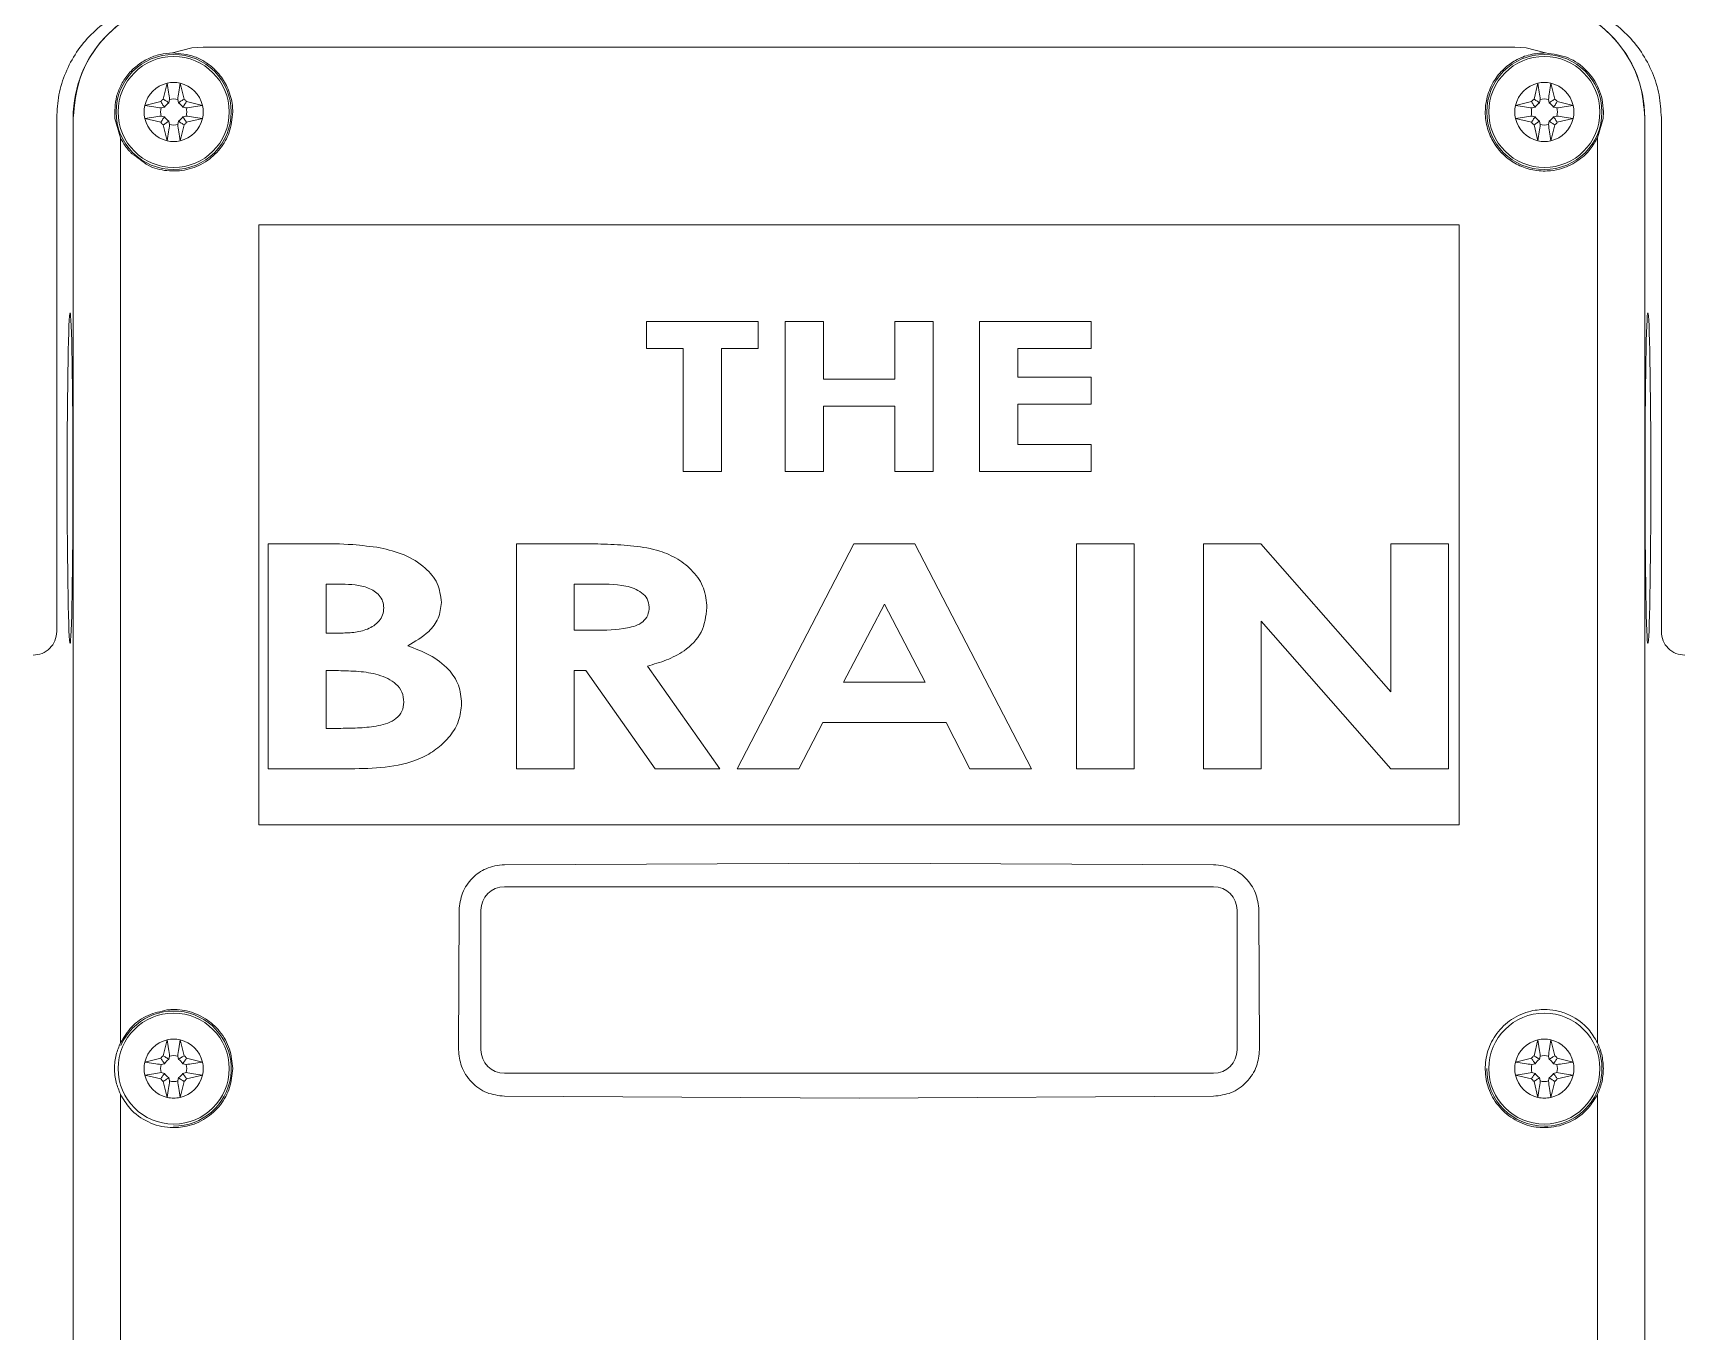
# Model space of a CAD drawing. Extents: x -6836 to 13740, y -142 to 3166.
# Drawn here: x 1492.72 to 1498.09, y 2919.19 to 2923.42 of the extents above; entities that cross this region are included whole.
import ezdxf

# ---------------------------------------------------------------- set-up
doc = ezdxf.new("R2010")
doc.units = 0
doc.header["$LTSCALE"] = 18
doc.header["$MEASUREMENT"] = 0
doc.layers.add('P-EQMT-N', color=3, linetype='Continuous')

# ---------------------------------------------------------------- blocks, each defined once
blk = doc.blocks.new('A$C472C50F8')
at = {"linetype": 'Continuous', "lineweight": 0}
for p, q in [((32.1726, 19.3503), (32.236, 19.367)), ((32.236, 19.367), (32.2725, 19.3695)), ((36.5697, 19.367), (36.5333, 19.3695)), ((36.6331, 19.3503), (36.5697, 19.367)), ((32.1429, 19.2003), (32.1554, 19.252)), ((32.1976, 19.252), (32.2101, 19.2003)), ((36.5957, 19.2003), (36.6081, 19.252)), ((36.6504, 19.252), (36.6628, 19.2003)), ((32.0829, 19.1795), (32.1345, 19.192)), ((32.147, 19.1741), (32.1363, 19.1715)), ((32.1634, 19.1985), (32.1608, 19.1879)), ((32.1922, 19.1879), (32.1896, 19.1985)), ((32.2167, 19.1715), (32.206, 19.1741)), ((32.2184, 19.192), (32.2701, 19.1795)), ((36.5356, 19.1795), (36.5873, 19.192)), ((36.5997, 19.1741), (36.5891, 19.1715)), ((36.6161, 19.1985), (36.6136, 19.1879)), ((36.645, 19.1879), (36.6424, 19.1985)), ((36.6694, 19.1715), (36.6588, 19.1741)), ((36.6712, 19.192), (36.7229, 19.1795)), ((31.7965, 19.1392), (31.7965, 17.4694)), ((31.8501, 12.8055), (31.8501, 19.1392)), ((31.8502, 19.1392), (31.8502, 14.149)), ((32.0038, 19.0746), (31.9857, 19.1375)), ((32.1345, 19.1248), (32.0829, 19.1373)), ((32.1363, 19.1452), (32.147, 19.1427)), ((32.1554, 19.0648), (32.1429, 19.1164)), ((32.1608, 19.1288), (32.1634, 19.1182)), ((32.1896, 19.1182), (32.1922, 19.1288)), ((32.2101, 19.1164), (32.1976, 19.0648)), ((32.206, 19.1427), (32.2167, 19.1452)), ((32.2701, 19.1373), (32.2184, 19.1248)), ((36.5873, 19.1248), (36.5356, 19.1373)), ((36.5891, 19.1452), (36.5997, 19.1427)), ((36.6081, 19.0648), (36.5957, 19.1164)), ((36.6136, 19.1288), (36.6161, 19.1182)), ((36.6424, 19.1182), (36.645, 19.1288)), ((36.6628, 19.1164), (36.6504, 19.0648)), ((36.6588, 19.1427), (36.6694, 19.1452)), ((36.7229, 19.1373), (36.6712, 19.1248)), ((36.82, 19.1375), (36.8019, 19.0746)), ((36.9555, 14.149), (36.9555, 19.1392)), ((36.9557, 19.1392), (36.9557, 12.8055)), ((37.0093, 17.4694), (37.0093, 19.1392)), ((32.0038, 16.1328), (32.0038, 19.0746)), ((36.802, 16.1328), (36.8019, 19.0746)), ((32.4529, 18.7918), (32.4529, 16.8418)), ((36.3529, 18.7918), (32.4529, 18.7918)), ((36.3529, 16.8418), (36.3529, 18.7918)), ((33.713, 18.4772), (34.0755, 18.4772)), ((33.713, 18.3897), (33.713, 18.4772)), ((34.0755, 18.4772), (34.0755, 18.3897)), ((34.163, 17.9897), (34.163, 18.4772)), ((34.163, 18.4772), (34.288, 18.4772)), ((34.288, 18.4772), (34.288, 18.2897)), ((34.5192, 18.2897), (34.5192, 18.4772)), ((34.5192, 18.4772), (34.6442, 18.4772)), ((34.6442, 18.4772), (34.6442, 17.9897)), ((34.7942, 18.4772), (35.1567, 18.4772)), ((34.7942, 17.9897), (34.7942, 18.4772)), ((35.1567, 18.4772), (35.1567, 18.3897)), ((33.8317, 18.3897), (33.713, 18.3897)), ((33.8317, 17.9897), (33.8317, 18.3897)), ((34.0755, 18.3897), (33.9567, 18.3897)), ((33.9567, 18.3897), (33.9567, 17.9897)), ((35.1567, 18.3897), (34.9192, 18.3897)), ((34.9192, 18.3897), (34.9192, 18.296)), ((34.288, 18.2897), (34.5192, 18.2897)), ((34.9192, 18.296), (35.1567, 18.296)), ((35.1567, 18.296), (35.1567, 18.2085)), ((34.5192, 18.2022), (34.288, 18.2022)), ((34.288, 18.2022), (34.288, 17.9897)), ((34.5192, 17.9897), (34.5192, 18.2022)), ((35.1567, 18.2085), (34.9192, 18.2085)), ((34.9192, 18.2085), (34.9192, 18.0772)), ((34.9192, 18.0772), (35.1567, 18.0772)), ((35.1567, 18.0772), (35.1567, 17.9897)), ((33.9567, 17.9897), (33.8317, 17.9897)), ((34.288, 17.9897), (34.163, 17.9897)), ((34.6442, 17.9897), (34.5192, 17.9897)), ((35.1567, 17.9897), (34.7942, 17.9897)), ((32.484, 17.0237), (32.484, 17.755)), ((32.484, 17.755), (32.6438, 17.755)), ((33.2902, 17.755), (33.5004, 17.755)), ((33.2902, 17.0237), (33.2902, 17.755)), ((34.0074, 17.0237), (34.3866, 17.755)), ((34.3866, 17.755), (34.5847, 17.755)), ((34.5847, 17.755), (34.9636, 17.0237)), ((35.109, 17.0237), (35.109, 17.755)), ((35.109, 17.755), (35.2965, 17.755)), ((35.2965, 17.755), (35.2965, 17.0237)), ((35.5215, 17.755), (35.7081, 17.755)), ((35.5215, 17.0237), (35.5215, 17.755)), ((35.7081, 17.755), (36.1308, 17.2738)), ((36.1308, 17.755), (36.3183, 17.755)), ((36.1308, 17.2738), (36.1308, 17.755)), ((36.3183, 17.755), (36.3183, 17.0237)), ((32.723, 17.6237), (32.6715, 17.6237)), ((32.6715, 17.6237), (32.6715, 17.4644)), ((33.5359, 17.6237), (33.4777, 17.6237)), ((33.4777, 17.6237), (33.4777, 17.4737)), ((34.4855, 17.5589), (34.3528, 17.305)), ((34.6182, 17.305), (34.4855, 17.5589)), ((36.1305, 17.0237), (35.709, 17.5035)), ((35.709, 17.5035), (35.709, 17.0237)), ((32.6715, 17.4644), (32.7151, 17.4644)), ((33.4777, 17.4737), (33.5441, 17.4737)), ((32.6715, 17.3425), (32.6715, 17.155)), ((32.7117, 17.3425), (32.6715, 17.3425)), ((33.5151, 17.3425), (33.4777, 17.3425)), ((33.4777, 17.3425), (33.4777, 17.0237)), ((33.7402, 17.0237), (33.5151, 17.3425)), ((33.7155, 17.3574), (33.9511, 17.0237)), ((34.3528, 17.305), (34.6182, 17.305)), ((34.2853, 17.1737), (34.2079, 17.0237)), ((34.6856, 17.1737), (34.2853, 17.1737)), ((34.7628, 17.0237), (34.6856, 17.1737)), ((32.6715, 17.155), (32.7199, 17.155)), ((32.7652, 17.0237), (32.484, 17.0237)), ((33.4777, 17.0237), (33.2902, 17.0237)), ((33.9511, 17.0237), (33.7402, 17.0237)), ((34.2079, 17.0237), (34.0074, 17.0237)), ((34.9636, 17.0237), (34.7628, 17.0237)), ((35.2965, 17.0237), (35.109, 17.0237)), ((35.709, 17.0237), (35.5215, 17.0237)), ((36.3183, 17.0237), (36.1305, 17.0237)), ((32.4529, 16.8418), (36.3529, 16.8418)), ((33.2513, 16.7119), (34.4029, 16.717)), ((34.4029, 16.717), (35.5544, 16.7119)), ((35.5544, 16.6403), (33.2513, 16.6403)), ((33.1019, 16.1105), (33.1036, 16.5635)), ((33.1745, 16.5635), (33.1745, 16.1105)), ((35.6312, 16.1105), (35.6312, 16.5635)), ((35.7021, 16.5635), (35.7038, 16.1105)), ((32.1429, 16.0911), (32.1554, 16.1427)), ((32.1976, 16.1427), (32.2101, 16.0911)), ((36.5957, 16.0911), (36.6081, 16.1427)), ((36.6504, 16.1427), (36.6628, 16.0911)), ((32.0829, 16.0702), (32.1345, 16.0827)), ((32.147, 16.0648), (32.1363, 16.0622)), ((32.1634, 16.0893), (32.1608, 16.0786)), ((32.1922, 16.0786), (32.1896, 16.0893)), ((32.2167, 16.0622), (32.206, 16.0648)), ((32.2184, 16.0827), (32.2701, 16.0702)), ((36.5356, 16.0702), (36.5873, 16.0827)), ((36.5997, 16.0648), (36.5891, 16.0622)), ((36.6161, 16.0893), (36.6136, 16.0786)), ((36.645, 16.0786), (36.6424, 16.0893)), ((36.6694, 16.0622), (36.6588, 16.0648)), ((36.6712, 16.0827), (36.7229, 16.0702)), ((32.1345, 16.0155), (32.0829, 16.028)), ((32.1363, 16.036), (32.147, 16.0334)), ((32.1554, 15.9555), (32.1429, 16.0072)), ((32.1608, 16.0196), (32.1634, 16.0089)), ((32.1896, 16.0089), (32.1922, 16.0196)), ((32.2101, 16.0072), (32.1976, 15.9555)), ((32.206, 16.0334), (32.2167, 16.036)), ((32.2701, 16.028), (32.2184, 16.0155)), ((33.2513, 16.0338), (35.5544, 16.0338)), ((36.5873, 16.0155), (36.5356, 16.028)), ((36.5891, 16.036), (36.5997, 16.0334)), ((36.6081, 15.9555), (36.5957, 16.0072)), ((36.6136, 16.0196), (36.6161, 16.0089)), ((36.6424, 16.0089), (36.645, 16.0196)), ((36.6628, 16.0072), (36.6504, 15.9555)), ((36.6588, 16.0334), (36.6694, 16.036)), ((36.7229, 16.028), (36.6712, 16.0155)), ((32.0038, 14.149), (32.0038, 15.9655)), ((34.4029, 15.9535), (33.2513, 15.9591)), ((35.5544, 15.9591), (34.4029, 15.9535)), ((36.802, 14.149), (36.802, 15.9655))]:
    blk.add_line(p, q, dxfattribs=at)
for centre, radius in [((32.1765, 19.1584), 0.1871), ((32.1765, 19.1584), 0.1804), ((36.6293, 19.1584), 0.1871), ((36.6293, 19.1584), 0.1804), ((32.1765, 16.0491), 0.1804), ((36.6293, 16.0491), 0.1804)]:
    blk.add_circle(centre, radius, dxfattribs=at)
for centre, radius, start, end in [((32.1765, 19.1584), 0.096, 102.709, 167.291), ((32.1765, 19.1584), 0.096, 77.291, 102.709), ((32.1765, 19.1584), 0.096, 12.709, 77.291), ((36.6293, 19.1584), 0.096, 102.709, 167.291), ((36.6293, 19.1584), 0.096, 77.291, 102.709), ((36.6293, 19.1584), 0.096, 12.709, 77.291), ((32.1765, 19.1584), 0.096, 167.291, 192.709), ((32.1765, 19.1584), 0.0423, 161.9052, 198.0948), ((32.1765, 19.1584), 0.0537, 128.6822, 141.3178), ((32.1765, 19.1584), 0.0334, 118.0076, 151.9924), ((32.1765, 19.1584), 0.0423, 71.9052, 108.0948), ((32.1765, 19.1584), 0.0334, 28.0076, 61.9924), ((32.1765, 19.1584), 0.0537, 38.6822, 51.3178), ((32.1765, 19.1584), 0.0423, 341.9052, 18.0948), ((32.1765, 19.1584), 0.096, 347.291, 12.709), ((36.6293, 19.1584), 0.096, 167.291, 192.709), ((36.6293, 19.1584), 0.0423, 161.9052, 198.0948), ((36.6293, 19.1584), 0.0537, 128.6822, 141.3178), ((36.6293, 19.1584), 0.0334, 118.0076, 151.9924), ((36.6293, 19.1584), 0.0423, 71.9052, 108.0948), ((36.6293, 19.1584), 0.0334, 28.0076, 61.9924), ((36.6293, 19.1584), 0.0537, 38.6822, 51.3178), ((36.6293, 19.1584), 0.0423, 341.9052, 18.0948), ((36.6293, 19.1584), 0.096, 347.291, 12.709), ((32.1765, 19.1584), 0.096, 192.709, 257.291), ((32.1765, 19.1584), 0.0537, 218.6822, 231.3178), ((32.1765, 19.1584), 0.0334, 208.0076, 241.9924), ((32.1765, 19.1584), 0.0423, 251.9052, 288.0948), ((32.1765, 19.1584), 0.0334, 298.0076, 331.9924), ((32.1765, 19.1584), 0.096, 282.709, 347.291), ((32.1765, 19.1584), 0.0537, 308.6822, 321.3178), ((36.6293, 19.1584), 0.096, 192.709, 257.291), ((36.6293, 19.1584), 0.0537, 218.6822, 231.3178), ((36.6293, 19.1584), 0.0334, 208.0076, 241.9924), ((36.6293, 19.1584), 0.0423, 251.9052, 288.0948), ((36.6293, 19.1584), 0.0334, 298.0076, 331.9924), ((36.6293, 19.1584), 0.096, 282.709, 347.291), ((36.6293, 19.1584), 0.0537, 308.6822, 321.3178), ((32.1765, 19.1584), 0.096, 257.291, 270), ((32.1765, 19.1584), 0.096, 270, 282.709), ((36.6293, 19.1584), 0.096, 257.291, 270), ((36.6293, 19.1584), 0.096, 270, 282.709), ((33.2513, 16.5635), 0.0768, 90, 180), ((35.5544, 16.5635), 0.0768, 360, 90), ((32.1765, 16.0491), 0.1871, 270, 156.2669), ((32.1765, 16.0491), 0.096, 102.709, 167.291), ((32.1765, 16.0491), 0.096, 77.291, 102.709), ((32.1765, 16.0491), 0.096, 12.709, 77.291), ((33.2513, 16.1105), 0.0768, 180, 270), ((35.5544, 16.1105), 0.0768, 270, 0), ((36.6293, 16.0491), 0.096, 102.709, 167.291), ((36.6293, 16.0491), 0.096, 77.291, 102.709), ((36.6293, 16.0491), 0.1871, 270, 23.3221), ((36.6293, 16.0491), 0.096, 12.709, 77.291), ((32.1765, 16.0491), 0.096, 167.291, 192.709), ((32.1765, 16.0491), 0.0423, 161.9052, 198.0948), ((32.1765, 16.0491), 0.0537, 128.6822, 141.3178), ((32.1765, 16.0491), 0.0334, 118.0076, 151.9924), ((32.1765, 16.0491), 0.0423, 71.9052, 108.0948), ((32.1765, 16.0491), 0.0334, 28.0076, 61.9924), ((32.1765, 16.0491), 0.0537, 38.6822, 51.3178), ((32.1765, 16.0491), 0.0423, 341.9052, 18.0948), ((32.1765, 16.0491), 0.096, 347.291, 12.709), ((36.6293, 16.0491), 0.1871, 180, 270), ((36.6293, 16.0491), 0.096, 167.291, 192.709), ((36.6293, 16.0491), 0.0423, 161.9052, 198.0948), ((36.6293, 16.0491), 0.0537, 128.6822, 141.3178), ((36.6293, 16.0491), 0.0334, 118.0076, 151.9924), ((36.6293, 16.0491), 0.0423, 71.9052, 108.0948), ((36.6293, 16.0491), 0.0334, 28.0076, 61.9924), ((36.6293, 16.0491), 0.0537, 38.6822, 51.3178), ((36.6293, 16.0491), 0.0423, 341.9052, 18.0948), ((36.6293, 16.0491), 0.096, 347.291, 12.709), ((32.1765, 16.0491), 0.096, 192.709, 257.291), ((32.1765, 16.0491), 0.0537, 218.6822, 231.3178), ((32.1765, 16.0491), 0.0334, 208.0076, 241.9924), ((32.1765, 16.0491), 0.0423, 251.9052, 288.0948), ((32.1765, 16.0491), 0.0334, 298.0076, 331.9924), ((32.1765, 16.0491), 0.096, 282.709, 347.291), ((32.1765, 16.0491), 0.0537, 308.6822, 321.3178), ((36.6293, 16.0491), 0.096, 192.709, 257.291), ((36.6293, 16.0491), 0.0537, 218.6822, 231.3178), ((36.6293, 16.0491), 0.0334, 208.0076, 241.9924), ((36.6293, 16.0491), 0.0423, 251.9052, 288.0948), ((36.6293, 16.0491), 0.0334, 298.0076, 331.9924), ((36.6293, 16.0491), 0.096, 282.709, 347.291), ((36.6293, 16.0491), 0.0537, 308.6822, 321.3178), ((32.1765, 16.0491), 0.096, 257.291, 270), ((32.1765, 16.0491), 0.096, 270, 282.709), ((36.6293, 16.0491), 0.096, 257.291, 270), ((36.6293, 16.0491), 0.096, 270, 282.709)]:
    blk.add_arc(centre, radius, start, end, dxfattribs=at)
for centre, start_param, end_param in [((32.234, 19.1392), 1.570796, 3.141593), ((36.5718, 19.1392), 0, 1.570796)]:
    blk.add_ellipse(centre, major_axis=(0.3839, 0), ratio=0.999848, start_param=start_param, end_param=end_param, dxfattribs=at)
for centre in [(31.84, 17.9684), (36.9657, 17.9684)]:
    blk.add_ellipse(centre, major_axis=(0, 0.5374), ratio=0.017455, dxfattribs=at)
for points, knots in [([(31.7965, 19.1392), (31.7979, 19.1643), (31.8008, 19.2146), (31.8236, 19.287), (31.8591, 19.3538), (31.9071, 19.4124), (31.9658, 19.4604), (32.0325, 19.4959), (32.105, 19.5187), (32.1552, 19.5216), (32.1804, 19.523)], [0, 0, 0, 0, 0.125098, 0.249974, 0.374962, 0.5, 0.625039, 0.750027, 0.874903, 1, 1, 1, 1]), ([(32.2341, 19.523), (32.1966, 19.5198), (32.1217, 19.5135), (32.0185, 19.4632), (31.9295, 19.383), (31.8635, 19.2717), (31.8546, 19.1833), (31.8502, 19.1392)], [0, 0, 0, 0, 0.186514, 0.373161, 0.560526, 0.780546, 1, 1, 1, 1]), ([(36.9555, 19.1392), (36.9523, 19.1766), (36.9459, 19.2515), (36.8957, 19.3547), (36.8155, 19.4438), (36.7041, 19.5097), (36.6158, 19.5186), (36.5717, 19.523)], [0, 0, 0, 0, 0.186473, 0.37315, 0.560639, 0.780497, 1, 1, 1, 1]), ([(36.6254, 19.523), (36.6505, 19.5216), (36.7007, 19.5187), (36.7732, 19.4959), (36.84, 19.4604), (36.8986, 19.4124), (36.9466, 19.3538), (36.9822, 19.287), (37.005, 19.2146), (37.0078, 19.1643), (37.0093, 19.1392)], [0, 0, 0, 0, 0.125098, 0.249973, 0.374961, 0.5, 0.625038, 0.750026, 0.874902, 1, 1, 1, 1]), ([(31.9857, 19.1375), (31.9856, 19.1614), (31.9854, 19.198), (32.0041, 19.2457), (32.0262, 19.2803), (32.0566, 19.3103), (32.0925, 19.3325), (32.1318, 19.3469), (32.1591, 19.3492), (32.1726, 19.3503)], [0, 0, 0, 0, 0.223584, 0.34261, 0.475501, 0.607732, 0.741093, 0.872412, 1, 1, 1, 1]), ([(32.1726, 19.3503), (32.1972, 19.3481), (32.2348, 19.3448), (32.2802, 19.3213), (32.3008, 19.3051), (32.3104, 19.2959), (32.3104, 19.2959), (32.3104, 19.2958), (32.3105, 19.2958), (32.3107, 19.2956), (32.311, 19.2953), (32.3118, 19.2945), (32.3139, 19.2923), (32.3197, 19.2863), (32.3354, 19.2679), (32.3518, 19.2399), (32.3628, 19.2068), (32.3676, 19.1817), (32.3682, 19.1658), (32.3684, 19.1584)], [0, 0, 0, 0, 0.240258, 0.366769, 0.497165, 0.497267, 0.497351, 0.497507, 0.497803, 0.498397, 0.499656, 0.502545, 0.509741, 0.52909, 0.584349, 0.748669, 0.843421, 0.9272, 1, 1, 1, 1]), ([(32.2725, 19.3695), (32.6278, 19.3695), (33.338, 19.3695), (34.0481, 19.3695), (34.4029, 19.3695)], [0, 0, 0, 0, 0.5004143, 1, 1, 1, 1]), ([(36.5333, 19.3695), (36.1779, 19.3695), (35.4678, 19.3695), (34.7577, 19.3695), (34.4029, 19.3695)], [0, 0, 0, 0, 0.500414, 1, 1, 1, 1]), ([(36.8019, 19.0746), (36.7947, 19.0619), (36.7777, 19.0322), (36.7359, 18.9951), (36.6862, 18.9726), (36.6346, 18.9646), (36.5861, 18.9689), (36.5373, 18.9873), (36.4954, 19.0175), (36.4633, 19.0576), (36.4424, 19.1054), (36.4353, 19.1541), (36.441, 19.2059), (36.4606, 19.2561), (36.4948, 19.2986), (36.5366, 19.3286), (36.5825, 19.3474), (36.6163, 19.3493), (36.6331, 19.3503)], [0, 0, 0, 0, 0.053167, 0.124981, 0.200478, 0.249898, 0.31511, 0.376235, 0.438766, 0.501917, 0.562071, 0.62759, 0.679614, 0.751662, 0.821667, 0.876511, 0.938701, 1, 1, 1, 1]), ([(36.6331, 19.3503), (36.6582, 19.3469), (36.7076, 19.3402), (36.7688, 19.2964), (36.8029, 19.2457), (36.8187, 19.1983), (36.8203, 19.1722), (36.8212, 19.1584)], [0, 0, 0, 0, 0.254078, 0.501124, 0.735082, 0.860201, 1, 1, 1, 1]), ([(32.1634, 19.1985), (32.1622, 19.2066), (32.1595, 19.2245), (32.1569, 19.2423), (32.1554, 19.252)], [0, 0, 0, 0, 0.452332, 1, 1, 1, 1]), ([(32.1896, 19.1985), (32.1908, 19.2066), (32.1935, 19.2245), (32.1961, 19.2423), (32.1976, 19.252)], [0, 0, 0, 0, 0.452332, 1, 1, 1, 1]), ([(36.6161, 19.1985), (36.6149, 19.2066), (36.6123, 19.2245), (36.6096, 19.2423), (36.6081, 19.252)], [0, 0, 0, 0, 0.452332, 1, 1, 1, 1]), ([(36.6424, 19.1985), (36.6436, 19.2066), (36.6462, 19.2245), (36.6489, 19.2423), (36.6504, 19.252)], [0, 0, 0, 0, 0.452332, 1, 1, 1, 1]), ([(32.3684, 19.1584), (32.3661, 19.1359), (32.3618, 19.0931), (32.3288, 19.0363), (32.2811, 18.993), (32.2201, 18.9675), (32.1551, 18.9646), (32.0904, 18.9802), (32.0598, 19.0112), (32.0411, 19.0223), (32.0411, 19.0223), (32.0411, 19.0223), (32.0411, 19.0223), (32.0411, 19.0223), (32.0411, 19.0223), (32.0411, 19.0224), (32.041, 19.0224), (32.0409, 19.0225), (32.0407, 19.0228), (32.0402, 19.0232), (32.0393, 19.0242), (32.0374, 19.0261), (32.0339, 19.0298), (32.0274, 19.0373), (32.016, 19.052), (32.0086, 19.0657), (32.0038, 19.0746)], [0, 0, 0, 0, 0.13011, 0.248971, 0.373176, 0.500355, 0.625578, 0.749181, 0.874481, 0.874482, 0.874484, 0.874488, 0.874497, 0.874514, 0.874549, 0.874618, 0.874757, 0.875034, 0.875587, 0.876692, 0.878896, 0.883281, 0.891955, 0.908922, 0.941325, 1, 1, 1, 1]), ([(32.1363, 19.1715), (32.1282, 19.1727), (32.1104, 19.1753), (32.0926, 19.178), (32.0829, 19.1795)], [0, 0, 0, 0, 0.452332, 1, 1, 1, 1]), ([(32.147, 19.1741), (32.1447, 19.1772), (32.1403, 19.1831), (32.1364, 19.1891), (32.1345, 19.192)], [0, 0, 0, 0, 0.5265949, 1, 1, 1, 1]), ([(32.1608, 19.1879), (32.1577, 19.1902), (32.1518, 19.1946), (32.1458, 19.1985), (32.1429, 19.2003)], [0, 0, 0, 0, 0.526595, 1, 1, 1, 1]), ([(32.1922, 19.1879), (32.1953, 19.1902), (32.2012, 19.1946), (32.2072, 19.1985), (32.2101, 19.2003)], [0, 0, 0, 0, 0.5265946, 1, 1, 1, 1]), ([(32.206, 19.1741), (32.2083, 19.1772), (32.2127, 19.1831), (32.2166, 19.1891), (32.2184, 19.192)], [0, 0, 0, 0, 0.5265949, 1, 1, 1, 1]), ([(32.2167, 19.1715), (32.2248, 19.1727), (32.2426, 19.1753), (32.2604, 19.178), (32.2701, 19.1795)], [0, 0, 0, 0, 0.452333, 1, 1, 1, 1]), ([(36.5891, 19.1715), (36.581, 19.1727), (36.5631, 19.1753), (36.5454, 19.178), (36.5356, 19.1795)], [0, 0, 0, 0, 0.452332, 1, 1, 1, 1]), ([(36.5997, 19.1741), (36.5974, 19.1772), (36.593, 19.1831), (36.5891, 19.1891), (36.5873, 19.192)], [0, 0, 0, 0, 0.526595, 1, 1, 1, 1]), ([(36.6136, 19.1879), (36.6104, 19.1902), (36.6045, 19.1946), (36.5985, 19.1985), (36.5957, 19.2003)], [0, 0, 0, 0, 0.5265945, 1, 1, 1, 1]), ([(36.645, 19.1879), (36.6481, 19.1902), (36.654, 19.1946), (36.66, 19.1985), (36.6628, 19.2003)], [0, 0, 0, 0, 0.526595, 1, 1, 1, 1]), ([(36.6588, 19.1741), (36.6611, 19.1772), (36.6655, 19.1831), (36.6694, 19.1891), (36.6712, 19.192)], [0, 0, 0, 0, 0.526595, 1, 1, 1, 1]), ([(36.6694, 19.1715), (36.6775, 19.1727), (36.6954, 19.1753), (36.7131, 19.178), (36.7229, 19.1795)], [0, 0, 0, 0, 0.452332, 1, 1, 1, 1]), ([(36.8212, 19.1584), (36.8211, 19.1545), (36.821, 19.1475), (36.8203, 19.1405), (36.82, 19.1375)], [0, 0, 0, 0, 0.55998, 1, 1, 1, 1]), ([(32.1363, 19.1452), (32.1282, 19.144), (32.1104, 19.1414), (32.0926, 19.1387), (32.0829, 19.1373)], [0, 0, 0, 0, 0.452332, 1, 1, 1, 1]), ([(32.147, 19.1427), (32.1447, 19.1396), (32.1403, 19.1337), (32.1364, 19.1276), (32.1345, 19.1248)], [0, 0, 0, 0, 0.526595, 1, 1, 1, 1]), ([(32.1429, 19.1164), (32.1465, 19.1187), (32.1525, 19.1226), (32.1584, 19.127), (32.1608, 19.1288)], [0, 0, 0, 0, 0.593404, 1, 1, 1, 1]), ([(32.1634, 19.1182), (32.1622, 19.1101), (32.1595, 19.0922), (32.1569, 19.0745), (32.1554, 19.0648)], [0, 0, 0, 0, 0.452333, 1, 1, 1, 1]), ([(32.1896, 19.1182), (32.1908, 19.1101), (32.1935, 19.0922), (32.1961, 19.0745), (32.1976, 19.0648)], [0, 0, 0, 0, 0.452333, 1, 1, 1, 1]), ([(32.1922, 19.1288), (32.1953, 19.1265), (32.2012, 19.1221), (32.2072, 19.1183), (32.2101, 19.1164)], [0, 0, 0, 0, 0.5265946, 1, 1, 1, 1]), ([(32.206, 19.1427), (32.2083, 19.1396), (32.2127, 19.1337), (32.2166, 19.1276), (32.2184, 19.1248)], [0, 0, 0, 0, 0.526595, 1, 1, 1, 1]), ([(32.2167, 19.1452), (32.2248, 19.144), (32.2426, 19.1414), (32.2604, 19.1387), (32.2701, 19.1373)], [0, 0, 0, 0, 0.452333, 1, 1, 1, 1]), ([(36.5891, 19.1452), (36.581, 19.144), (36.5631, 19.1414), (36.5454, 19.1387), (36.5356, 19.1373)], [0, 0, 0, 0, 0.452332, 1, 1, 1, 1]), ([(36.5997, 19.1427), (36.5974, 19.1396), (36.593, 19.1337), (36.5891, 19.1276), (36.5873, 19.1248)], [0, 0, 0, 0, 0.526595, 1, 1, 1, 1]), ([(36.5957, 19.1164), (36.5992, 19.1187), (36.6053, 19.1226), (36.6112, 19.127), (36.6136, 19.1288)], [0, 0, 0, 0, 0.5934044, 1, 1, 1, 1]), ([(36.6161, 19.1182), (36.6149, 19.1101), (36.6123, 19.0922), (36.6096, 19.0745), (36.6081, 19.0648)], [0, 0, 0, 0, 0.452333, 1, 1, 1, 1]), ([(36.6424, 19.1182), (36.6436, 19.1101), (36.6462, 19.0922), (36.6489, 19.0745), (36.6504, 19.0648)], [0, 0, 0, 0, 0.452333, 1, 1, 1, 1]), ([(36.645, 19.1288), (36.6481, 19.1265), (36.654, 19.1221), (36.66, 19.1183), (36.6628, 19.1164)], [0, 0, 0, 0, 0.526595, 1, 1, 1, 1]), ([(36.6588, 19.1427), (36.6611, 19.1396), (36.6655, 19.1337), (36.6694, 19.1276), (36.6712, 19.1248)], [0, 0, 0, 0, 0.526595, 1, 1, 1, 1]), ([(36.6694, 19.1452), (36.6775, 19.144), (36.6954, 19.1414), (36.7131, 19.1387), (36.7229, 19.1373)], [0, 0, 0, 0, 0.452332, 1, 1, 1, 1]), ([(32.6438, 17.755), (32.6819, 17.755), (32.7501, 17.755), (32.8176, 17.7459), (32.8472, 17.742)], [0, 0, 0, 0, 0.560149, 1, 1, 1, 1]), ([(32.8472, 17.742), (32.8736, 17.7356), (32.9264, 17.7228), (32.991, 17.6827), (33.0382, 17.6284), (33.0437, 17.5856), (33.0465, 17.5643)], [0, 0, 0, 0, 0.280813, 0.560974, 0.780776, 1, 1, 1, 1]), ([(33.5004, 17.755), (33.529, 17.7548), (33.5861, 17.7543), (33.6715, 17.7487), (33.7495, 17.7362), (33.8155, 17.7072), (33.8657, 17.6667), (33.9029, 17.6118), (33.9069, 17.5688), (33.909, 17.5473)], [0, 0, 0, 0, 0.16704, 0.334051, 0.500843, 0.625863, 0.750752, 0.875374, 1, 1, 1, 1]), ([(32.859, 17.5467), (32.8584, 17.554), (32.8571, 17.5686), (32.8414, 17.5939), (32.8094, 17.6136), (32.7666, 17.6225), (32.7376, 17.6233), (32.723, 17.6237)], [0, 0, 0, 0, 0.125035, 0.249964, 0.498616, 0.749055, 1, 1, 1, 1]), ([(33.7215, 17.549), (33.7201, 17.5583), (33.7173, 17.5768), (33.6903, 17.6039), (33.6283, 17.6257), (33.5729, 17.6245), (33.5359, 17.6237)], [0, 0, 0, 0, 0.124368, 0.249302, 0.498312, 1, 1, 1, 1]), ([(33.0465, 17.5643), (33.0443, 17.5466), (33.0401, 17.5113), (33.0002, 17.4598), (32.9609, 17.4372), (32.9369, 17.4234)], [0, 0, 0, 0, 0.279468, 0.559302, 1, 1, 1, 1]), ([(33.5441, 17.4737), (33.5797, 17.4741), (33.6329, 17.4747), (33.6956, 17.4926), (33.7189, 17.522), (33.7206, 17.54), (33.7215, 17.549)], [0, 0, 0, 0, 0.50181, 0.750673, 0.875213, 1, 1, 1, 1]), ([(32.7151, 17.4644), (32.7305, 17.4648), (32.7614, 17.4656), (32.8069, 17.4752), (32.8407, 17.4964), (32.8571, 17.5235), (32.8583, 17.5389), (32.859, 17.5467)], [0, 0, 0, 0, 0.2509803, 0.5015511, 0.7500389, 0.8749144, 1, 1, 1, 1]), ([(33.909, 17.5473), (33.9055, 17.5195), (33.8985, 17.464), (33.8409, 17.4073), (33.778, 17.3753), (33.7363, 17.3634), (33.7155, 17.3574)], [0, 0, 0, 0, 0.278829, 0.55795, 0.778851, 1, 1, 1, 1]), ([(31.7197, 17.3926), (31.7298, 17.3937), (31.75, 17.396), (31.7751, 17.414), (31.7931, 17.4391), (31.7954, 17.4593), (31.7965, 17.4694)], [0, 0, 0, 0, 0.25121, 0.499999, 0.748796, 1, 1, 1, 1]), ([(37.0093, 17.4694), (37.0104, 17.4593), (37.0126, 17.4391), (37.0306, 17.414), (37.0558, 17.396), (37.0759, 17.3937), (37.0861, 17.3926)], [0, 0, 0, 0, 0.2512037, 0.5000007, 0.7487916, 1, 1, 1, 1]), ([(32.9369, 17.4234), (32.961, 17.4142), (33.0093, 17.3959), (33.0684, 17.3533), (33.1063, 17.2964), (33.1101, 17.2558), (33.1121, 17.2354)], [0, 0, 0, 0, 0.280823, 0.560731, 0.780342, 1, 1, 1, 1]), ([(32.9246, 17.2405), (32.9234, 17.2515), (32.921, 17.2734), (32.8928, 17.3087), (32.8418, 17.3318), (32.7771, 17.3412), (32.7335, 17.3421), (32.7117, 17.3425)], [0, 0, 0, 0, 0.124687, 0.2494174, 0.4982825, 0.7490109, 1, 1, 1, 1]), ([(32.7199, 17.155), (32.7405, 17.1553), (32.7815, 17.1558), (32.8423, 17.1617), (32.8926, 17.1776), (32.9211, 17.2096), (32.9234, 17.2302), (32.9246, 17.2405)], [0, 0, 0, 0, 0.251064, 0.502001, 0.750808, 0.875448, 1, 1, 1, 1]), ([(33.1121, 17.2354), (33.1102, 17.2165), (33.1064, 17.1788), (33.076, 17.1294), (33.0355, 17.0898), (32.9711, 17.0499), (32.8781, 17.0263), (32.8029, 17.0246), (32.7652, 17.0237)], [0, 0, 0, 0, 0.124746, 0.249604, 0.374701, 0.499841, 0.749462, 1, 1, 1, 1]), ([(33.1036, 16.5635), (33.1059, 16.5827), (33.1105, 16.6216), (33.144, 16.6699), (33.1835, 16.6971), (33.2201, 16.7097), (33.2407, 16.7112), (33.2513, 16.7119)], [0, 0, 0, 0, 0.2487165, 0.5018148, 0.7333284, 0.8623572, 1, 1, 1, 1]), ([(35.5544, 16.7119), (35.5651, 16.7112), (35.5856, 16.7097), (35.6223, 16.6971), (35.6618, 16.6699), (35.6953, 16.6216), (35.6999, 16.5827), (35.7021, 16.5635)], [0, 0, 0, 0, 0.137647, 0.266678, 0.498185, 0.75129, 1, 1, 1, 1]), ([(32.0038, 16.1328), (32.0151, 16.1511), (32.0377, 16.1878), (32.0917, 16.2266), (32.134, 16.2343), (32.1545, 16.2398), (32.1545, 16.2398), (32.1545, 16.2398), (32.1545, 16.2398), (32.1545, 16.2398), (32.1545, 16.2398), (32.1546, 16.2398), (32.1546, 16.2398), (32.1548, 16.2398), (32.1551, 16.2399), (32.1558, 16.2399), (32.1571, 16.2401), (32.1596, 16.2403), (32.1646, 16.2407), (32.1745, 16.2412), (32.1931, 16.2408), (32.2306, 16.2355), (32.2805, 16.2148), (32.3291, 16.171), (32.3621, 16.114), (32.3663, 16.0705), (32.3684, 16.0491)], [0, 0, 0, 0, 0.1248968, 0.2501192, 0.3737426, 0.3737437, 0.3737457, 0.3737499, 0.3737586, 0.3737754, 0.3738094, 0.3738769, 0.3740123, 0.3742831, 0.3748241, 0.375905, 0.3780621, 0.3823575, 0.3908729, 0.407601, 0.4398435, 0.499461, 0.6278744, 0.7480559, 0.875911, 1, 1, 1, 1]), ([(36.802, 15.9655), (36.7927, 15.9497), (36.7707, 15.9127), (36.7146, 15.8721), (36.6489, 15.8546), (36.5841, 15.8593), (36.5259, 15.8829), (36.4765, 15.927), (36.4452, 15.9835), (36.434, 16.0457), (36.443, 16.1082), (36.4723, 16.166), (36.5212, 16.2126), (36.58, 16.238), (36.633, 16.2427), (36.6763, 16.2366), (36.724, 16.2194), (36.7712, 16.1849), (36.7929, 16.1482), (36.802, 16.1328)], [0, 0, 0, 0, 0.053034, 0.124687, 0.195955, 0.247542, 0.312259, 0.375372, 0.436906, 0.496892, 0.556014, 0.617734, 0.682075, 0.749054, 0.800592, 0.835393, 0.876163, 0.948121, 1, 1, 1, 1]), ([(32.0038, 15.9655), (31.9984, 15.9784), (31.9875, 16.0052), (31.983, 16.0495), (31.9876, 16.0935), (31.9985, 16.12), (32.0038, 16.1328)], [0, 0, 0, 0, 0.243758, 0.502078, 0.760027, 1, 1, 1, 1]), ([(32.1634, 16.0893), (32.1622, 16.0974), (32.1595, 16.1153), (32.1569, 16.133), (32.1554, 16.1427)], [0, 0, 0, 0, 0.452332, 1, 1, 1, 1]), ([(32.1896, 16.0893), (32.1908, 16.0974), (32.1935, 16.1153), (32.1961, 16.133), (32.1976, 16.1427)], [0, 0, 0, 0, 0.452332, 1, 1, 1, 1]), ([(33.2513, 15.9591), (33.2316, 15.9615), (33.1922, 15.9664), (33.1497, 15.9967), (33.1246, 16.0286), (33.1066, 16.0638), (33.1038, 16.0922), (33.1019, 16.1105)], [0, 0, 0, 0, 0.250148, 0.501697, 0.638947, 0.767858, 1, 1, 1, 1]), ([(35.7038, 16.1105), (35.702, 16.0922), (35.6992, 16.0638), (35.6812, 16.0286), (35.6561, 15.9967), (35.6136, 15.9664), (35.5741, 15.9615), (35.5544, 15.9591)], [0, 0, 0, 0, 0.232147, 0.361056, 0.498303, 0.749852, 1, 1, 1, 1]), ([(36.6161, 16.0893), (36.6149, 16.0974), (36.6123, 16.1153), (36.6096, 16.133), (36.6081, 16.1427)], [0, 0, 0, 0, 0.452332, 1, 1, 1, 1]), ([(36.6424, 16.0893), (36.6436, 16.0974), (36.6462, 16.1153), (36.6489, 16.133), (36.6504, 16.1427)], [0, 0, 0, 0, 0.452332, 1, 1, 1, 1]), ([(36.802, 16.1328), (36.8072, 16.1205), (36.8184, 16.0939), (36.8202, 16.0648), (36.8212, 16.0491)], [0, 0, 0, 0, 0.460837, 1, 1, 1, 1]), ([(32.3684, 16.0491), (32.3664, 16.0283), (32.3624, 15.9861), (32.3305, 15.9289), (32.2818, 15.884), (32.2235, 15.8597), (32.1585, 15.8544), (32.0921, 15.8716), (32.0353, 15.9123), (32.0131, 15.9497), (32.0038, 15.9655)], [0, 0, 0, 0, 0.120818, 0.244524, 0.371176, 0.500828, 0.605358, 0.747878, 0.893651, 1, 1, 1, 1]), ([(32.1363, 16.0622), (32.1282, 16.0634), (32.1104, 16.0661), (32.0926, 16.0688), (32.0829, 16.0702)], [0, 0, 0, 0, 0.452332, 1, 1, 1, 1]), ([(32.147, 16.0648), (32.1447, 16.0679), (32.1403, 16.0738), (32.1364, 16.0798), (32.1345, 16.0827)], [0, 0, 0, 0, 0.526595, 1, 1, 1, 1]), ([(32.1608, 16.0786), (32.1577, 16.0809), (32.1518, 16.0853), (32.1458, 16.0892), (32.1429, 16.0911)], [0, 0, 0, 0, 0.526595, 1, 1, 1, 1]), ([(32.1922, 16.0786), (32.1953, 16.0809), (32.2012, 16.0853), (32.2072, 16.0892), (32.2101, 16.0911)], [0, 0, 0, 0, 0.526595, 1, 1, 1, 1]), ([(32.206, 16.0648), (32.2083, 16.0679), (32.2127, 16.0738), (32.2166, 16.0798), (32.2184, 16.0827)], [0, 0, 0, 0, 0.526595, 1, 1, 1, 1]), ([(32.2167, 16.0622), (32.2248, 16.0634), (32.2426, 16.0661), (32.2604, 16.0688), (32.2701, 16.0702)], [0, 0, 0, 0, 0.452333, 1, 1, 1, 1]), ([(36.5891, 16.0622), (36.581, 16.0634), (36.5631, 16.0661), (36.5454, 16.0688), (36.5356, 16.0702)], [0, 0, 0, 0, 0.452332, 1, 1, 1, 1]), ([(36.5997, 16.0648), (36.5974, 16.0679), (36.593, 16.0738), (36.5891, 16.0798), (36.5873, 16.0827)], [0, 0, 0, 0, 0.5265946, 1, 1, 1, 1]), ([(36.6136, 16.0786), (36.6104, 16.0809), (36.6045, 16.0853), (36.5985, 16.0892), (36.5957, 16.0911)], [0, 0, 0, 0, 0.526595, 1, 1, 1, 1]), ([(36.645, 16.0786), (36.6481, 16.0809), (36.654, 16.0853), (36.66, 16.0892), (36.6628, 16.0911)], [0, 0, 0, 0, 0.5265947, 1, 1, 1, 1]), ([(36.6588, 16.0648), (36.6611, 16.0679), (36.6655, 16.0738), (36.6694, 16.0798), (36.6712, 16.0827)], [0, 0, 0, 0, 0.526595, 1, 1, 1, 1]), ([(36.6694, 16.0622), (36.6775, 16.0634), (36.6954, 16.0661), (36.7131, 16.0688), (36.7229, 16.0702)], [0, 0, 0, 0, 0.452332, 1, 1, 1, 1]), ([(36.8212, 16.0491), (36.8202, 16.0334), (36.8184, 16.0043), (36.8072, 15.9777), (36.802, 15.9655)], [0, 0, 0, 0, 0.538476, 1, 1, 1, 1]), ([(32.1363, 16.036), (32.1282, 16.0348), (32.1104, 16.0322), (32.0926, 16.0295), (32.0829, 16.028)], [0, 0, 0, 0, 0.452332, 1, 1, 1, 1]), ([(32.147, 16.0334), (32.1447, 16.0303), (32.1403, 16.0244), (32.1364, 16.0184), (32.1345, 16.0155)], [0, 0, 0, 0, 0.526595, 1, 1, 1, 1]), ([(32.1429, 16.0072), (32.1465, 16.0095), (32.1525, 16.0134), (32.1584, 16.0178), (32.1608, 16.0196)], [0, 0, 0, 0, 0.593404, 1, 1, 1, 1]), ([(32.1634, 16.0089), (32.1622, 16.0009), (32.1595, 15.983), (32.1569, 15.9652), (32.1554, 15.9555)], [0, 0, 0, 0, 0.452332, 1, 1, 1, 1]), ([(32.1896, 16.0089), (32.1908, 16.0009), (32.1935, 15.983), (32.1961, 15.9652), (32.1976, 15.9555)], [0, 0, 0, 0, 0.452332, 1, 1, 1, 1]), ([(32.1922, 16.0196), (32.1953, 16.0173), (32.2012, 16.0129), (32.2072, 16.009), (32.2101, 16.0072)], [0, 0, 0, 0, 0.5265946, 1, 1, 1, 1]), ([(32.206, 16.0334), (32.2083, 16.0303), (32.2127, 16.0244), (32.2166, 16.0184), (32.2184, 16.0155)], [0, 0, 0, 0, 0.526595, 1, 1, 1, 1]), ([(32.2167, 16.036), (32.2248, 16.0348), (32.2426, 16.0322), (32.2604, 16.0295), (32.2701, 16.028)], [0, 0, 0, 0, 0.452333, 1, 1, 1, 1]), ([(36.5891, 16.036), (36.581, 16.0348), (36.5631, 16.0322), (36.5454, 16.0295), (36.5356, 16.028)], [0, 0, 0, 0, 0.452332, 1, 1, 1, 1]), ([(36.5997, 16.0334), (36.5974, 16.0303), (36.593, 16.0244), (36.5891, 16.0184), (36.5873, 16.0155)], [0, 0, 0, 0, 0.526595, 1, 1, 1, 1]), ([(36.5957, 16.0072), (36.5992, 16.0095), (36.6053, 16.0134), (36.6112, 16.0178), (36.6136, 16.0196)], [0, 0, 0, 0, 0.593404, 1, 1, 1, 1]), ([(36.6161, 16.0089), (36.6149, 16.0009), (36.6123, 15.983), (36.6096, 15.9652), (36.6081, 15.9555)], [0, 0, 0, 0, 0.452332, 1, 1, 1, 1]), ([(36.6424, 16.0089), (36.6436, 16.0009), (36.6462, 15.983), (36.6489, 15.9652), (36.6504, 15.9555)], [0, 0, 0, 0, 0.452332, 1, 1, 1, 1]), ([(36.645, 16.0196), (36.6481, 16.0173), (36.654, 16.0129), (36.66, 16.009), (36.6628, 16.0072)], [0, 0, 0, 0, 0.526595, 1, 1, 1, 1]), ([(36.6588, 16.0334), (36.6611, 16.0303), (36.6655, 16.0244), (36.6694, 16.0184), (36.6712, 16.0155)], [0, 0, 0, 0, 0.526595, 1, 1, 1, 1]), ([(36.6694, 16.036), (36.6775, 16.0348), (36.6954, 16.0322), (36.7131, 16.0295), (36.7229, 16.028)], [0, 0, 0, 0, 0.452332, 1, 1, 1, 1])]:
    blk.add_open_spline(points, degree=3, knots=knots, dxfattribs=at)

msp = doc.modelspace()

# ---------------------------------------------------------------- block references
at = {"layer": 'P-EQMT-N'}
msp.add_blockref('A$C472C50F8', (1461, 2904), dxfattribs=at)

doc.saveas('drawing.dxf')
